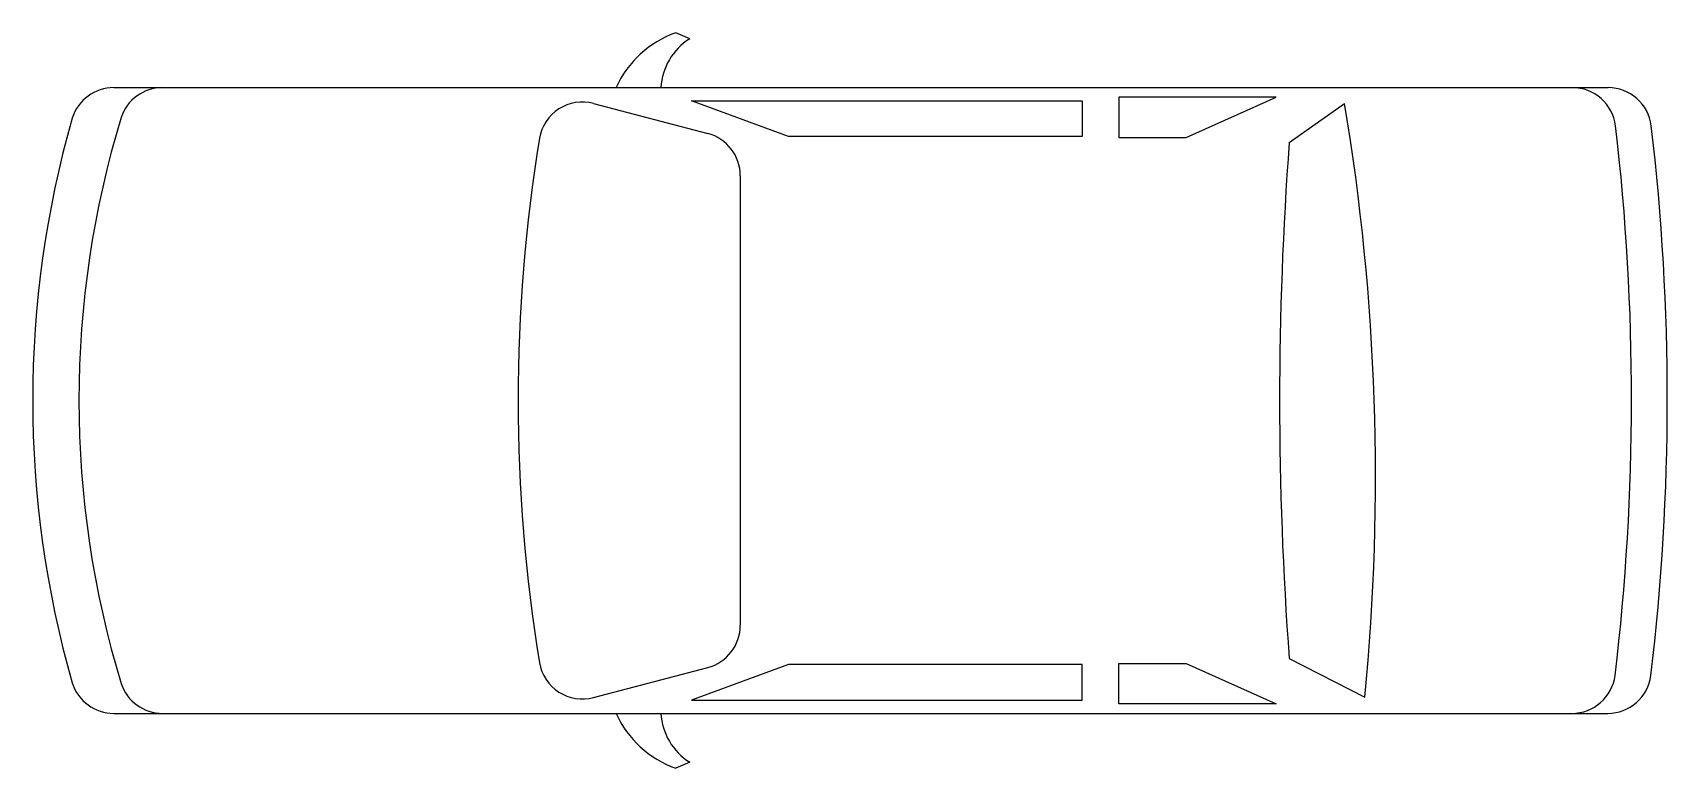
# Model space of a CAD drawing. Extents: x 0 to 4.75, y -1.07 to 1.07.
import ezdxf

# ---------------------------------------------------------------- set-up
doc = ezdxf.new("R2010")
doc.units = 0
doc.header["$MEASUREMENT"] = 0
doc.layers.add('01', color=1, linetype='CONTINUOUS')
doc.layers.add('02', color=2, linetype='CONTINUOUS')

msp = doc.modelspace()

# ---------------------------------------------------------------- linework, layer by layer
at = {"layer": '01'}
for p, q in [((1.9111, 1.0528), (1.8704, 1.0706)), ((1.6313, 0.8646), (1.9637, 0.7771)), ((1.9161, 0.8725), (3.053, 0.8725)), ((2.1981, 0.7684), (1.9161, 0.8725)), ((3.053, 0.8725), (3.053, 0.7684)), ((3.6169, 0.8827), (3.1597, 0.8827)), ((3.1597, 0.8827), (3.1597, 0.7658)), ((3.3553, 0.7658), (3.6169, 0.8827)), ((3.655, 0.7506), (3.8162, 0.8643)), ((3.053, 0.7684), (2.1981, 0.7684)), ((3.1597, 0.7658), (3.3553, 0.7658)), ((2.0584, 0.6543), (2.0584, -0.6543)), ((3.655, -0.7506), (3.8746, -0.8638)), ((1.6313, -0.8646), (1.9637, -0.7771)), ((2.1981, -0.7684), (1.9161, -0.8725)), ((3.053, -0.7684), (2.1981, -0.7684)), ((3.053, -0.8725), (3.053, -0.7684)), ((3.1597, -0.7658), (3.3553, -0.7658)), ((3.1597, -0.8827), (3.1597, -0.7658)), ((3.3553, -0.7658), (3.6169, -0.8827)), ((1.9161, -0.8725), (3.053, -0.8725)), ((3.6169, -0.8827), (3.1597, -0.8827)), ((1.9111, -1.0528), (1.8704, -1.0706))]:
    msp.add_line(p, q, dxfattribs=at)
for centre, radius, start, end in [((1.9729, 0.7857), 0.3028, 109.7944, 155.6458), ((2.0076, 0.9004), 0.1804, 122.3474, 176.7713), ((0.3777, 0.7836), 0.127, 90, 161.4637), ((4.4783, 0.7836), 0.127, 7.3566, 90), ((1.599, 0.7417), 0.127, 75.2564, 170.0648), ((-2.7055, -0.2209), 6.6115, 354.4202, 9.44802), ((2.9637, 0), 2.8291, 163.0675, 196.9325), ((6.1548, 0), 4.7427, 170.7342, 189.2658), ((1.9314, 0.6543), 0.127, 0, 75.2564), ((-2.1745, 0.0044), 6.8253, 353.23107, 6.69251), ((13.7203, 0), 10.0932, 175.73534, 184.26466), ((1.9314, -0.6543), 0.127, 284.7436, 0), ((1.599, -0.7417), 0.127, 189.9352, 284.7436), ((4.4772, -0.7836), 0.127, 270, 352.5594), ((0.3777, -0.7836), 0.127, 198.5363, 270), ((1.9729, -0.7857), 0.3028, 204.3542, 250.2056), ((2.0076, -0.9004), 0.1804, 183.2287, 237.6526)]:
    msp.add_arc(centre, radius, start, end, dxfattribs=at)
at = {"layer": '02'}
for p, q in [((0.2361, 0.9106), (4.5824, 0.9106)), ((0.2361, -0.9106), (4.5814, -0.9106))]:
    msp.add_line(p, q, dxfattribs=at)
for centre, radius, start, end in [((0.2361, 0.7836), 0.127, 90, 162.5507), ((4.5824, 0.7836), 0.127, 7.3566, 90), ((2.9933, 0), 2.9933, 164.0673, 195.9327), ((-2.0704, 0.0044), 6.8253, 353.23107, 6.69251), ((4.5814, -0.7836), 0.127, 270, 352.5594), ((0.2361, -0.7836), 0.127, 197.4493, 270)]:
    msp.add_arc(centre, radius, start, end, dxfattribs=at)

doc.saveas('drawing.dxf')
